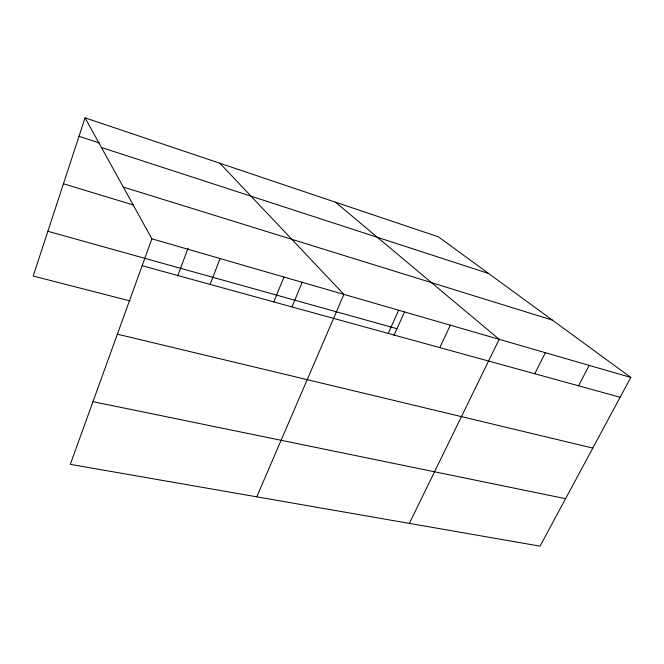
<?xml version="1.0" encoding="UTF-8"?>
<svg xmlns="http://www.w3.org/2000/svg" width="664" height="664" viewBox="0 0 664 664"><rect width="100%" height="100%" fill="white"/><g stroke="black" fill="none" stroke-linecap="round" stroke-linejoin="round"><path stroke-width="1" d="M85.058 117.852L151.873 238.808L70.293 464.36L540.048 546.148L630.8 377.426L438.506 236.882L85.058 117.852L33.2 276.041L129.878 300.875M177.661 276.041L188.086 248.203M210.106 284.399L220.083 258.553M273.784 301.929L283.96 277.037M292.019 306.826L302.327 282.009M256.769 496.83L343.902 294.393L219.884 163.253M388.216 333.419L398.657 310.237M393.976 335.254L404.608 311.765M439.792 347.612L450.316 325.194M409.356 523.398L499.154 339.321L335.478 202.188M534.744 373.749L545.376 352.7M578.543 385.801L589.2 365.383M92.968 401.662L565.579 498.681M117.379 334.183L592.794 448.084M142.146 265.7L620.143 397.246M47.874 231.279L396.947 328.697M151.873 238.808L630.8 377.426M63.445 183.787L133.613 205.043M123.288 187.065L552.365 320.106M101.426 147.483L488.588 273.493M79.008 136.294L99.475 142.992"/></g></svg>
